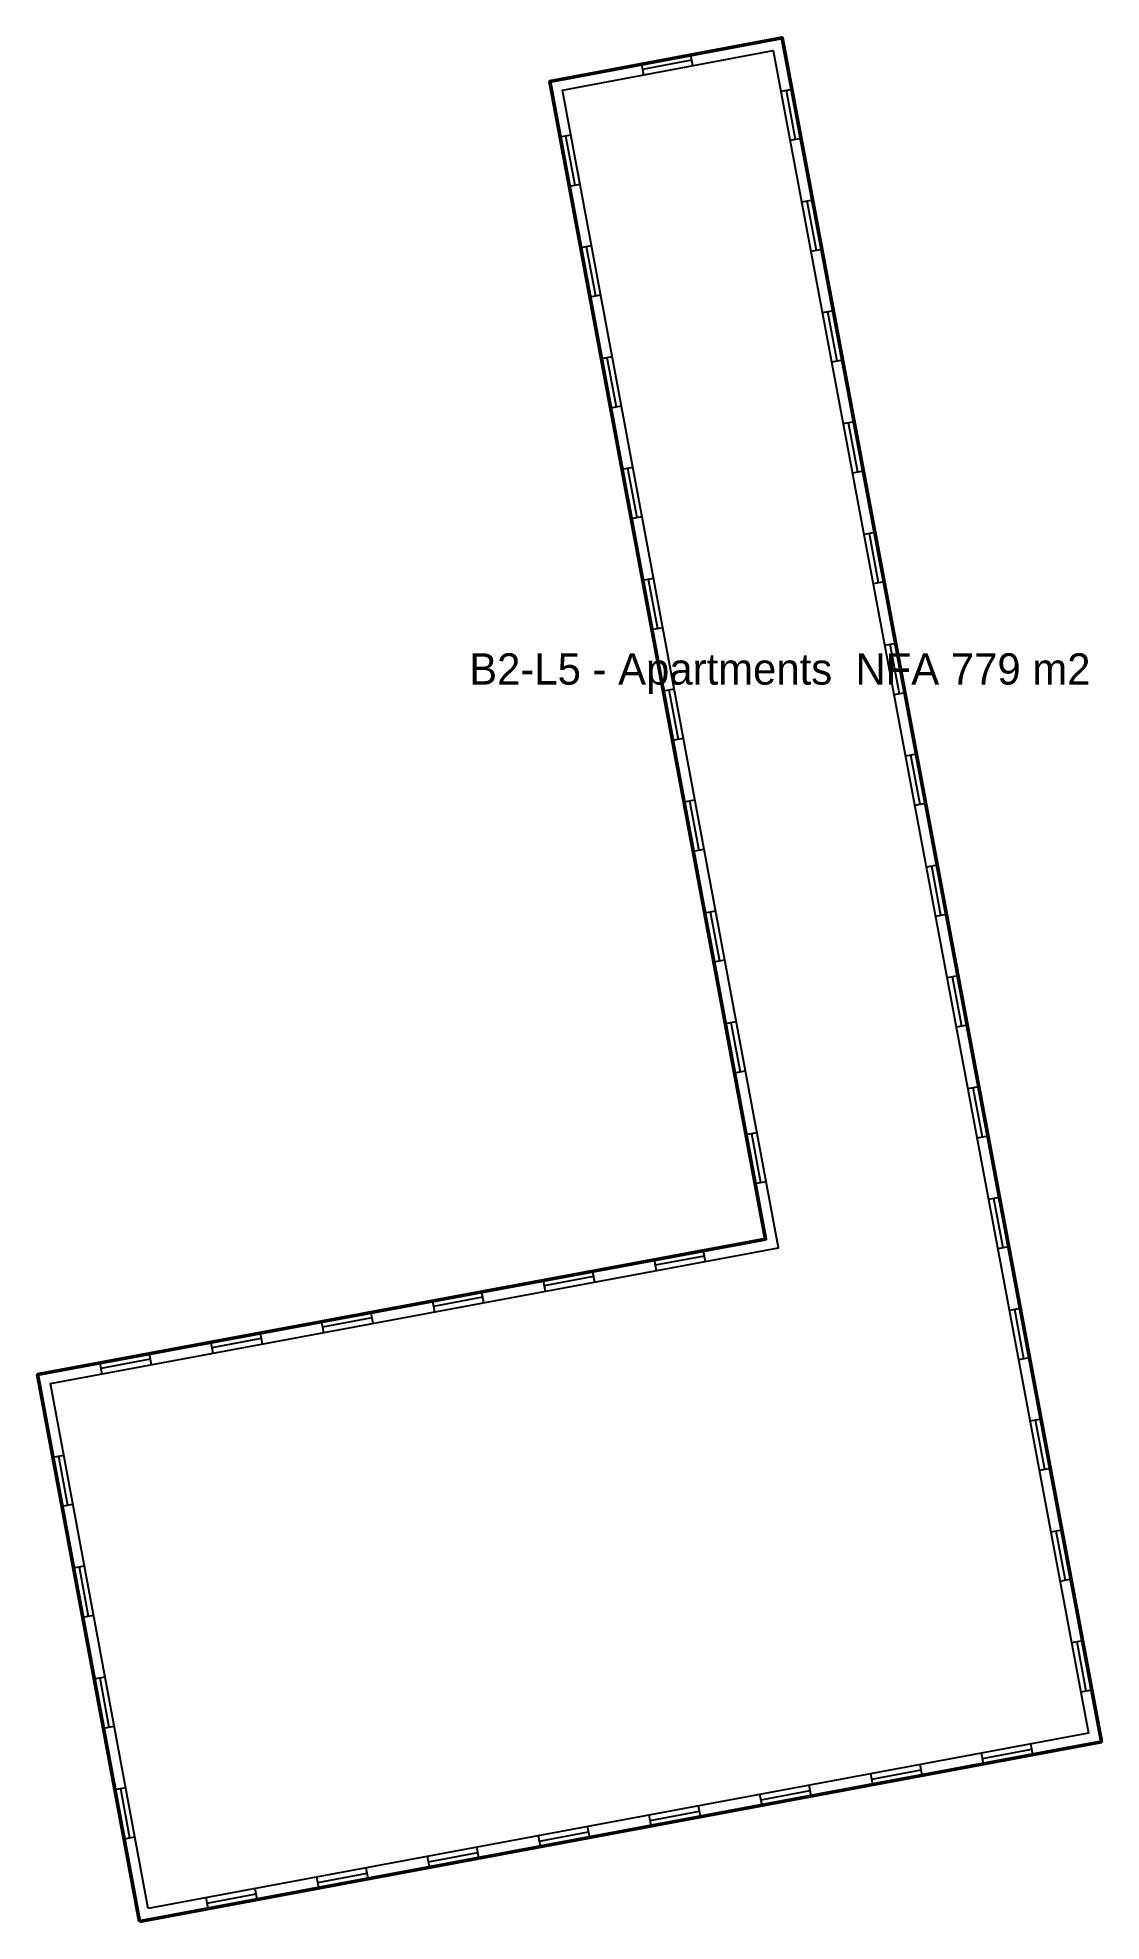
# Model space of a CAD drawing. Header units: metres. Extents: x 65.8 to 99.8, y -70.3 to -10.2.
import ezdxf
from ezdxf.enums import TextEntityAlignment as Align

# ---------------------------------------------------------------- set-up
doc = ezdxf.new("R2010")
doc.units = ezdxf.units.M
for name, color, linetype in [('TEXT', 250, 'Continuous'), ('WALL', 7, 'Continuous'), ('WINDOW', 5, 'Continuous')]:
    doc.layers.add(name, color=color, linetype=linetype)

msp = doc.modelspace()

# ---------------------------------------------------------------- linework, layer by layer
at = {"layer": 'WALL', "lineweight": 50}
msp.add_lwpolyline([(69.044, -70.325), (99.764, -64.593), (89.566, -10.185), (82.15, -11.58), (89.04, -48.54), (65.79, -52.87)], close=True, dxfattribs=at)
at = {"layer": 'WALL'}
msp.add_lwpolyline([(69.324, -69.916), (66.198, -53.15), (89.448, -48.82), (82.558, -11.859), (89.287, -10.593), (99.355, -64.313), (69.324, -69.916)], close=True, dxfattribs=at)
at = {"layer": 'WINDOW'}
for p, q in [((86.644, -10.734), (86.709, -11.078)), ((85.072, -11.03), (85.137, -11.374)), ((86.677, -10.906), (85.104, -11.202)), ((89.875, -11.834), (89.531, -11.898)), ((89.998, -13.438), (89.703, -11.866)), ((82.48, -13.348), (82.824, -13.284)), ((82.652, -13.316), (82.945, -14.889)), ((90.17, -13.406), (89.826, -13.471)), ((82.773, -14.921), (83.117, -14.857)), ((90.538, -15.372), (90.194, -15.436)), ((90.661, -16.977), (90.366, -15.404)), ((83.139, -16.887), (83.483, -16.823)), ((83.311, -16.855), (83.605, -18.428)), ((90.833, -16.945), (90.489, -17.009)), ((83.433, -18.46), (83.777, -18.396)), ((91.202, -18.91), (90.858, -18.975)), ((91.324, -20.515), (91.03, -18.943)), ((83.799, -20.426), (84.143, -20.362)), ((83.971, -20.394), (84.264, -21.967)), ((91.496, -20.483), (91.152, -20.547)), ((84.092, -21.999), (84.436, -21.935)), ((91.865, -22.449), (91.521, -22.513)), ((91.988, -24.054), (91.693, -22.481)), ((84.459, -23.965), (84.803, -23.901)), ((84.631, -23.933), (84.924, -25.506)), ((92.16, -24.021), (91.816, -24.086)), ((84.752, -25.538), (85.096, -25.474)), ((92.528, -25.987), (92.184, -26.052)), ((92.651, -27.592), (92.356, -26.019)), ((85.119, -27.504), (85.463, -27.44)), ((85.291, -27.472), (85.584, -29.045)), ((92.823, -27.56), (92.479, -27.624)), ((85.412, -29.077), (85.756, -29.013)), ((93.191, -29.526), (92.847, -29.59)), ((93.314, -31.13), (93.019, -29.558)), ((85.778, -31.043), (86.122, -30.979)), ((85.95, -31.011), (86.244, -32.584)), ((93.486, -31.098), (93.142, -31.163)), ((86.071, -32.616), (86.416, -32.552)), ((93.854, -33.064), (93.51, -33.128)), ((93.977, -34.669), (93.682, -33.096)), ((86.438, -34.582), (86.782, -34.518)), ((86.61, -34.55), (86.903, -36.123)), ((94.149, -34.637), (93.805, -34.701)), ((86.731, -36.155), (87.075, -36.091)), ((94.518, -36.602), (94.174, -36.667)), ((94.64, -38.207), (94.346, -36.635)), ((87.098, -38.121), (87.442, -38.057)), ((87.27, -38.089), (87.563, -39.662)), ((94.812, -38.175), (94.468, -38.239)), ((87.391, -39.694), (87.735, -39.63)), ((95.181, -40.141), (94.837, -40.205)), ((95.304, -41.746), (95.009, -40.173)), ((87.757, -41.66), (88.102, -41.596)), ((87.93, -41.628), (88.223, -43.201)), ((95.476, -41.713), (95.132, -41.778)), ((88.051, -43.233), (88.395, -43.169)), ((95.844, -43.679), (95.5, -43.744)), ((95.967, -45.284), (95.672, -43.711)), ((88.417, -45.199), (88.761, -45.135)), ((88.589, -45.167), (88.882, -46.74)), ((96.139, -45.252), (95.795, -45.316)), ((88.71, -46.772), (89.055, -46.708)), ((96.507, -47.218), (96.163, -47.282)), ((96.63, -48.822), (96.335, -47.25)), ((85.476, -49.204), (85.54, -49.548)), ((87.081, -49.083), (85.508, -49.376)), ((87.049, -48.911), (87.113, -49.255)), ((96.802, -48.79), (96.458, -48.855)), ((81.937, -49.863), (82.001, -50.207)), ((83.542, -49.742), (81.969, -50.035)), ((83.51, -49.57), (83.574, -49.914)), ((80.003, -50.401), (78.43, -50.694)), ((79.971, -50.229), (80.035, -50.573)), ((76.464, -51.06), (74.891, -51.353)), ((76.432, -50.888), (76.496, -51.232)), ((78.398, -50.522), (78.462, -50.866)), ((97.17, -50.756), (96.826, -50.82)), ((97.293, -52.361), (96.998, -50.788)), ((72.925, -51.719), (71.352, -52.012)), ((72.893, -51.547), (72.957, -51.891)), ((74.859, -51.181), (74.923, -51.525)), ((69.354, -52.206), (69.418, -52.55)), ((71.32, -51.84), (71.384, -52.184)), ((67.781, -52.499), (67.845, -52.843)), ((69.386, -52.378), (67.813, -52.671)), ((97.465, -52.329), (97.121, -52.393)), ((97.834, -54.294), (97.489, -54.359)), ((97.956, -55.899), (97.662, -54.327)), ((66.281, -55.502), (66.625, -55.438)), ((66.453, -55.47), (66.746, -57.043)), ((98.128, -55.867), (97.784, -55.931)), ((66.574, -57.075), (66.918, -57.011)), ((98.497, -57.833), (98.153, -57.897)), ((98.619, -59.438), (98.325, -57.865)), ((66.94, -59.041), (67.284, -58.977)), ((67.112, -59.009), (67.406, -60.582)), ((98.791, -59.405), (98.447, -59.47)), ((67.234, -60.614), (67.578, -60.55)), ((99.16, -61.371), (98.816, -61.436)), ((99.283, -62.976), (98.988, -61.403)), ((67.6, -62.58), (67.944, -62.516)), ((67.772, -62.548), (68.065, -64.121)), ((99.455, -62.944), (99.111, -63.008)), ((67.893, -64.153), (68.237, -64.089)), ((96.004, -65.294), (95.939, -64.95)), ((95.971, -65.122), (97.544, -64.829)), ((97.576, -65.001), (97.512, -64.657)), ((92.432, -65.783), (94.005, -65.489)), ((94.037, -65.661), (93.973, -65.317)), ((68.26, -66.119), (68.604, -66.055)), ((68.432, -66.087), (68.725, -67.66)), ((88.894, -66.443), (90.466, -66.149)), ((90.499, -66.321), (90.434, -65.977)), ((92.465, -65.955), (92.4, -65.611)), ((86.96, -66.982), (86.895, -66.638)), ((88.926, -66.615), (88.861, -66.271)), ((83.421, -67.642), (83.356, -67.298)), ((85.387, -67.275), (85.323, -66.931)), ((85.355, -67.103), (86.927, -66.81)), ((68.553, -67.692), (68.897, -67.628)), ((81.848, -67.936), (81.784, -67.592)), ((81.816, -67.764), (83.389, -67.47)), ((78.309, -68.596), (78.245, -68.252)), ((78.277, -68.424), (79.85, -68.13)), ((79.882, -68.302), (79.818, -67.958)), ((74.77, -69.256), (74.706, -68.912)), ((74.738, -69.084), (76.311, -68.791)), ((76.343, -68.963), (76.279, -68.619)), ((71.231, -69.917), (71.167, -69.573)), ((71.199, -69.745), (72.772, -69.451)), ((72.804, -69.623), (72.74, -69.279))]:
    msp.add_line(p, q, dxfattribs=at)

# ---------------------------------------------------------------- texts
at = {"layer": 'TEXT'}
msp.add_text('B2-L5 - Apartments  NFA 779 m2', height=1, dxfattribs=at).set_placement((89.495, -30.34), align=Align.MIDDLE_CENTER)

doc.saveas('drawing.dxf')
